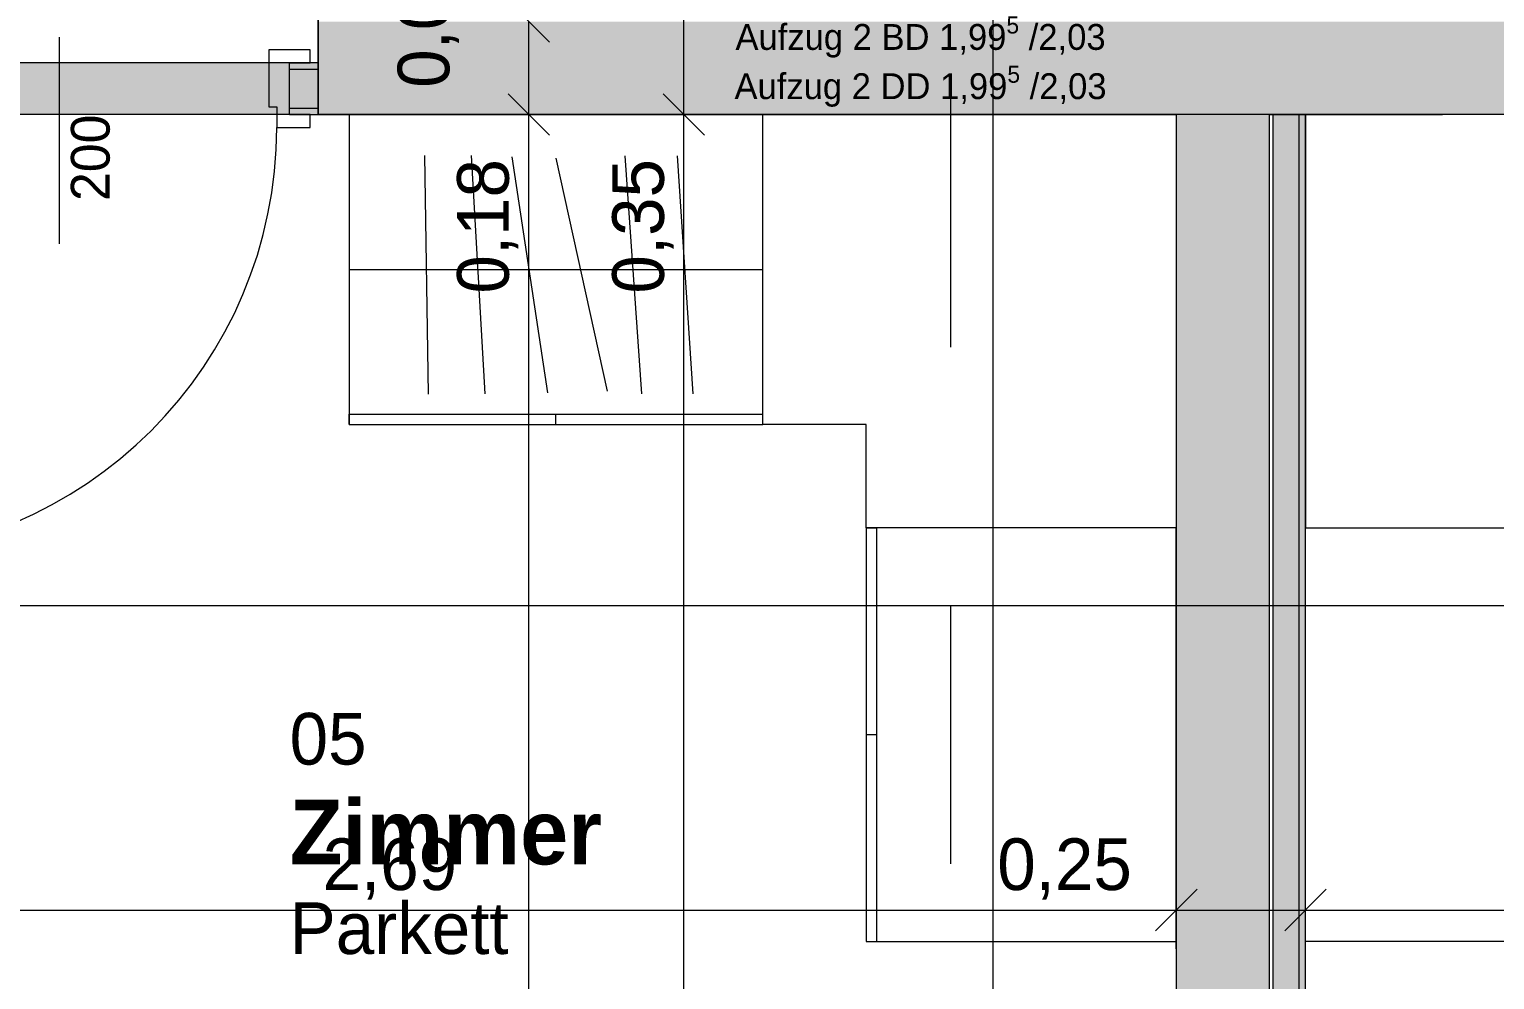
# Model space of a CAD drawing. Header units: metres. Extents: x -3 to 205, y -18 to 45.
# Drawn here: x 39.537 to 42.371, y -7.728 to -5.889 of the extents above; entities that cross this region are included whole.
import ezdxf

# ---------------------------------------------------------------- set-up
doc = ezdxf.new("R2010")
doc.units = ezdxf.units.M
doc.header["$MEASUREMENT"] = 0
doc.linetypes.add('Schnittlinie', pattern=[0.006, 0.003, -0.0015, 0, -0.0015])
doc.linetypes.add('Untersicht', pattern=[0.001, 0.0005, -0.0005])
for name, color, linetype in [('1._1.Stock  PP STG2_4_000 Achsraster', 7, 'Continuous'), ('1._1.Stock  PP STG2_4_120 Wand Innen tragend', 7, 'Continuous'), ('1._1.Stock  PP STG2_4_130 Wand Innen', 7, 'Continuous'), ('1._1.Stock  PP STG2_4_220 Bodenaufbau', 7, 'Continuous'), ('1._1.Stock  PP STG2_4_270 Deckendurchbruchsymbol', 7, 'Continuous'), ('1._1.Stock  PP STG2_4_510 Möblierung', 7, 'Continuous'), ('1._1.Stock  PP STG2_4_810 Raum', 7, 'Continuous'), ('1._1.Stock  PP STG2_4_851 Marker Schnitt', 7, 'Continuous'), ('1._1.Stock  PP STG2_4_950 Polierplan Bemaßung', 7, 'Continuous')]:
    doc.layers.add(name, color=color, linetype=linetype)
doc.styles.add('ERSTELLTER_STIL_2', font='')
doc.styles.add('ERSTELLTER_STIL_6', font='')
doc.styles.get('ERSTELLTER_STIL_2').set_extended_font_data('Eurostile')
doc.styles.get('ERSTELLTER_STIL_6').set_extended_font_data('Eurostile', bold=True)

msp = doc.modelspace()

# ---------------------------------------------------------------- hatches: boundary and pattern name
at = {"layer": '1._1.Stock  PP STG2_4_120 Wand Innen tragend', "linetype": 'Continuous', "lineweight": 13, "true_color": 0x3f7f02}
for points in [[(40.275, -5.8737), (40.095, -6.0537), (40.275, -6.0537)], [(40.095, -5.8737), (40.095, -6.0537), (40.275, -5.8737)], [(42.27, -5.8737), (40.275, -5.8737), (40.275, -6.0537), (42.27, -6.0537)], [(42.27, -6.0537), (42.45, -6.0537), (42.27, -5.8737)], [(42.27, -5.8737), (42.45, -6.0537), (42.45, -5.8737)], [(41.935, -10.7037), (41.935, -6.0537), (41.755, -6.0537), (41.755, -10.7037)]]:
    msp.add_hatch(color=76, dxfattribs=at).paths.add_polyline_path(points)
at = {"layer": '1._1.Stock  PP STG2_4_120 Wand Innen tragend', "linetype": 'Continuous', "lineweight": 13, "true_color": 0xffaa00}
msp.add_hatch(color=40, dxfattribs=at).paths.add_polyline_path([(41.9925, -10.7037), (41.9925, -6.0537), (41.9425, -6.0537), (41.9425, -10.7037)])
at = {"layer": '1._1.Stock  PP STG2_4_120 Wand Innen tragend', "linetype": 'Continuous', "lineweight": 13, "true_color": 0xfb02fe}
msp.add_hatch(color=6, dxfattribs=at).paths.add_polyline_path([(42.005, -10.7037), (42.005, -6.0537), (41.9925, -6.0537), (41.9925, -10.7037)])
at = {"layer": '1._1.Stock  PP STG2_4_130 Wand Innen', "linetype": 'Continuous', "lineweight": 0, "true_color": 0xffffff}
msp.add_hatch(color=7, dxfattribs=at).paths.add_polyline_path([(39.15, -6.0537), (40.04, -6.0537), (40.04, -5.9537), (39.15, -5.9537)])
at = {"layer": '1._1.Stock  PP STG2_4_130 Wand Innen', "linetype": 'Continuous', "lineweight": 13, "true_color": 0xfb02fe}
for points in [[(40.04, -5.9537), (40.04, -5.9662), (40.095, -5.9662), (40.095, -5.9537)], [(40.095, -6.0412), (40.04, -6.0412), (40.04, -6.0537), (40.095, -6.0537)]]:
    msp.add_hatch(color=6, dxfattribs=at).paths.add_polyline_path(points)
at = {"layer": '1._1.Stock  PP STG2_4_130 Wand Innen', "linetype": 'Continuous', "lineweight": 13, "true_color": 0xffaa00}
msp.add_hatch(color=40, dxfattribs=at).paths.add_polyline_path([(40.04, -6.0412), (40.095, -6.0412), (40.095, -5.9662), (40.04, -5.9662)])

# ---------------------------------------------------------------- linework, layer by layer
at = {"layer": '1._1.Stock  PP STG2_4_000 Achsraster', "color": 5, "linetype": 'Continuous', "lineweight": 0, "ltscale": 1000}
for p, q in [((41.4, 1.9963), (41.4, -16.0037)), ((30.9, -7.0037), (53.4, -7.0037))]:
    msp.add_line(p, q, dxfattribs=at)
at = {"layer": '1._1.Stock  PP STG2_4_120 Wand Innen tragend', "color": 7, "linetype": 'Continuous', "lineweight": 18, "ltscale": 1000}
msp.add_line((41.935, -10.7037), (41.935, -6.0537), dxfattribs=at)
at = {"layer": '1._1.Stock  PP STG2_4_120 Wand Innen tragend', "color": 7, "linetype": 'Continuous', "lineweight": 13, "ltscale": 1000}
for p, q in [((41.9425, -10.7037), (41.9425, -6.0537)), ((41.9925, -10.7037), (41.9925, -6.0537))]:
    msp.add_line(p, q, dxfattribs=at)
at = {"layer": '1._1.Stock  PP STG2_4_120 Wand Innen tragend', "color": 7, "linetype": 'Continuous', "lineweight": 18, "ltscale": 1000, "flags": 128}
for points in [[(40.095, -4.1037), (40.095, -6.0537)], [(40.095, -6.0537), (40.275, -6.0537)], [(40.275, -6.0537), (41.755, -6.0537)], [(41.755, -6.0537), (41.755, -10.7037)], [(41.935, -6.0537), (42.27, -6.0537)], [(42.45, -6.0537), (42.27, -6.0537)]]:
    msp.add_lwpolyline(points, dxfattribs=at)
at = {"layer": '1._1.Stock  PP STG2_4_120 Wand Innen tragend', "color": 7, "linetype": 'Continuous', "lineweight": 13, "ltscale": 1000, "flags": 128}
for points in [[(41.9425, -6.0537), (41.935, -6.0537)], [(41.9925, -6.0537), (41.9425, -6.0537)], [(42.005, -6.0537), (41.9925, -6.0537)], [(42.005, -10.7037), (42.005, -6.0537)]]:
    msp.add_lwpolyline(points, dxfattribs=at)
at = {"layer": '1._1.Stock  PP STG2_4_130 Wand Innen', "color": 7, "linetype": 'Continuous', "lineweight": 13, "ltscale": 1000}
for p, q in [((39.595, -6.3037), (39.595, -5.9037)), ((40, -5.9287), (40, -6.0387)), ((40.08, -5.9287), (40, -5.9287)), ((40.08, -5.9537), (40.08, -5.9287)), ((40.04, -6.0537), (40.04, -5.9537)), ((40.04, -5.9537), (40.08, -5.9537)), ((40, -6.0387), (40.015, -6.0387)), ((40.015, -6.0387), (40.015, -6.0787)), ((40.08, -6.0537), (40.04, -6.0537)), ((40.08, -6.0787), (40.08, -6.0537)), ((40.015, -6.0787), (40.08, -6.0787))]:
    msp.add_line(p, q, dxfattribs=at)
at = {"layer": '1._1.Stock  PP STG2_4_130 Wand Innen', "color": 8, "linetype": 'Schnittlinie', "lineweight": 13, "ltscale": 1000}
for p, q in [((40.04, -5.9537), (39.15, -5.9537)), ((40.04, -6.0537), (39.15, -6.0537))]:
    msp.add_line(p, q, dxfattribs=at)
at = {"layer": '1._1.Stock  PP STG2_4_130 Wand Innen', "color": 7, "linetype": 'Continuous', "lineweight": 18, "ltscale": 1000}
for p, q in [((40.04, -5.9662), (40.04, -5.9537)), ((40.04, -5.9662), (40.04, -5.9537)), ((40.04, -5.9662), (40.04, -5.9537)), ((40.095, -5.9662), (40.04, -5.9662)), ((40.04, -6.0412), (40.04, -5.9662)), ((40.04, -6.0412), (40.04, -5.9662)), ((40.04, -6.0412), (40.04, -5.9662)), ((40.04, -6.0412), (40.095, -6.0412)), ((40.04, -6.0537), (40.04, -6.0412)), ((40.04, -6.0537), (40.04, -6.0412)), ((40.04, -6.0537), (40.04, -6.0412))]:
    msp.add_line(p, q, dxfattribs=at)
at = {"layer": '1._1.Stock  PP STG2_4_130 Wand Innen', "color": 7, "linetype": 'Continuous', "lineweight": 18, "ltscale": 1000, "flags": 128}
for points in [[(40.095, -5.9537), (40.04, -5.9537)], [(40.095, -6.0537), (40.095, -5.9537)], [(40.04, -6.0537), (40.095, -6.0537)]]:
    msp.add_lwpolyline(points, dxfattribs=at)
at = {"layer": '1._1.Stock  PP STG2_4_130 Wand Innen', "color": 7, "linetype": 'Continuous', "lineweight": 13, "ltscale": 1000}
msp.add_arc((39.185, -6.0787), 0.83, 270, 0, dxfattribs=at)
at = {"layer": '1._1.Stock  PP STG2_4_220 Bodenaufbau', "color": 7, "linetype": 'Continuous', "lineweight": 13, "ltscale": 1000, "true_color": 0xf4f4f4, "flags": 128}
msp.add_lwpolyline([(32.7646, -1.6787), (32.7765, -11.2037), (41.755, -11.2037), (41.755, -10.7037), (44.605, -10.7037), (44.605, -9.8037), (50.9466, -9.8037), (50.9814, -1.6787), (45.045, -1.6787), (45.045, -4.1037), (42.435, -4.1037), (42.435, -6.0537), (40.095, -6.0537), (40.095, -4.1037), (37.525, -4.1037), (37.525, -1.6787)], close=True, dxfattribs=at)
at = {"layer": '1._1.Stock  PP STG2_4_510 Möblierung', "color": 8, "linetype": 'Continuous', "lineweight": 13, "ltscale": 1000, "true_color": 0x7e7f7f}
for p, q in [((40.3088, -6.5945), (40.3012, -6.1329)), ((40.4181, -6.5942), (40.3919, -6.1332)), ((40.5394, -6.592), (40.4707, -6.1354)), ((40.6545, -6.5892), (40.5555, -6.1382)), ((40.721, -6.594), (40.6891, -6.1334)), ((40.8202, -6.5941), (40.7899, -6.1333)), ((40.155, -6.3537), (40.955, -6.3537)), ((40.155, -6.6337), (40.955, -6.6337)), ((40.155, -6.6537), (40.155, -6.6337)), ((40.555, -6.6537), (40.555, -6.6337)), ((41.155, -6.8537), (41.175, -6.8537)), ((41.175, -6.8537), (41.175, -7.6537)), ((41.155, -7.2537), (41.175, -7.2537))]:
    msp.add_line(p, q, dxfattribs=at)
at = {"layer": '1._1.Stock  PP STG2_4_510 Möblierung', "color": 8, "linetype": 'Continuous', "lineweight": 13, "ltscale": 1000, "true_color": 0x7e7f7f, "flags": 128}
for points in [[(40.155, -6.6537), (40.955, -6.6537), (40.955, -6.0537), (40.155, -6.0537)], [(41.755, -6.8537), (41.155, -6.8537), (41.155, -6.6537), (40.955, -6.6537), (40.955, -6.0537), (41.755, -6.0537)], [(42.005, -6.8537), (42.605, -6.8537), (42.605, -6.6537), (42.805, -6.6537), (42.805, -6.0537), (42.005, -6.0537)], [(41.155, -6.8537), (41.155, -7.6537), (41.755, -7.6537), (41.755, -6.8537)], [(42.605, -6.8537), (42.605, -7.6537), (42.005, -7.6537), (42.005, -6.8537)]]:
    msp.add_lwpolyline(points, close=True, dxfattribs=at)
at = {"layer": '1._1.Stock  PP STG2_4_851 Marker Schnitt', "color": 7, "linetype": 'Untersicht', "lineweight": 13, "ltscale": 1000}
msp.add_line((41.3179, 1.9963), (41.3179, -9.1314), dxfattribs=at)
at = {"layer": '1._1.Stock  PP STG2_4_950 Polierplan Bemaßung', "color": 6, "linetype": 'Continuous', "lineweight": 13, "ltscale": 1000, "true_color": 0xfb02fe}
for p, q in [((40.8025, -6.0537), (40.8025, -5.7037)), ((40.7625, -6.0137), (40.8425, -6.0937)), ((40.8775, -6.0537), (40.7275, -6.0537)), ((40.8025, -11.2037), (40.8025, -6.0537)), ((41.755, -7.668), (41.755, -7.518)), ((42.005, -7.668), (42.005, -7.518)), ((41.795, -7.553), (41.715, -7.633)), ((42.045, -7.553), (41.965, -7.633)), ((39.065, -7.593), (41.755, -7.593)), ((41.755, -7.593), (42.005, -7.593)), ((42.005, -7.593), (44.605, -7.593))]:
    msp.add_line(p, q, dxfattribs=at)
at = {"layer": '1._1.Stock  PP STG2_4_950 Polierplan Bemaßung', "color": 76, "linetype": 'Continuous', "lineweight": 13, "ltscale": 1000, "true_color": 0x3f7f02}
for p, q in [((40.4625, -5.8337), (40.5425, -5.9137)), ((40.5025, -6.0537), (40.5025, -5.8737)), ((40.4625, -6.0137), (40.5425, -6.0937)), ((40.5775, -6.0537), (40.4275, -6.0537)), ((40.5025, -11.2037), (40.5025, -6.0537))]:
    msp.add_line(p, q, dxfattribs=at)

# ---------------------------------------------------------------- texts
at = {"layer": '1._1.Stock  PP STG2_4_130 Wand Innen', "color": 7, "linetype": 'Continuous', "lineweight": 13, "insert": (39.693, -6.0537), "char_height": 0.075, "attachment_point": 9, "rotation": 90, "style": 'ERSTELLTER_STIL_2'}
msp.add_mtext('\\A1;{\\pqr;\\pt0;\\fEurostile|b0|i0|c0|p0;\\W1.000000;200}', dxfattribs=at)
at = {"layer": '1._1.Stock  PP STG2_4_270 Deckendurchbruchsymbol', "color": 1, "linetype": 'Continuous', "lineweight": 0, "char_height": 0.05, "attachment_point": 8, "style": 'ERSTELLTER_STIL_2'}
for s, insert in [('\\A1;{\\pqc;\\pt0;\\fEurostile|b0|i0|c0|p0;\\W1.000000;Aufzug 2 BD 1,99\\fEurostile|b0|i0|c0|p0;\\W1.000000;\\A1{\\H.66x;\\S5^  ;}\\fEurostile|b0|i0|c0|p0;\\W1.000000; /2,03\\fEurostile|b0|i0|c0|p0;\\W1.000000;\\A1{\\H.66x;\\S^  ;}\\fEurostile|b0|i0|c0|p0;\\W1.000000;\\fEurostile|b0|i0|c0|p0;\\W1.000000;\\A1{\\H.66x;\\S^  ;}}', (41.2725, -5.9436)), ('\\A1;{\\pqc;\\pt0;\\fEurostile|b0|i0|c0|p0;\\W1.000000;Aufzug 2 DD 1,99\\fEurostile|b0|i0|c0|p0;\\W1.000000;\\A1{\\H.66x;\\S5^  ;}\\fEurostile|b0|i0|c0|p0;\\W1.000000; /2,03\\fEurostile|b0|i0|c0|p0;\\W1.000000;\\A1{\\H.66x;\\S^  ;}\\fEurostile|b0|i0|c0|p0;\\W1.000000;\\fEurostile|b0|i0|c0|p0;\\W1.000000;\\A1{\\H.66x;\\S^  ;}}', (41.2725, -6.0389))]:
    msp.add_mtext(s, dxfattribs=dict(at, insert=insert))
at = {"layer": '1._1.Stock  PP STG2_4_810 Raum', "color": 7, "linetype": 'Continuous', "lineweight": 13, "attachment_point": 1}
for s, insert, char_height, style in [('\\A1;{\\pql;\\pt0;\\fEurostile|b0|i0|c0|p0;\\W1.000000;05}', (40.04, -7.2116), 0.1, 'ERSTELLTER_STIL_2'), ('\\A1;{\\pql;\\pt0;\\fEurostile|b1|i0|c0|p0;\\W1.000000;Zimmer}', (40.04, -7.3798), 0.125, 'ERSTELLTER_STIL_6'), ('\\A1;{\\pql;\\pt0;\\fEurostile|b0|i0|c0|p0;\\W1.000000;Parkett}', (40.04, -7.5782), 0.1, 'ERSTELLTER_STIL_2')]:
    msp.add_mtext(s, dxfattribs=dict(at, insert=insert, char_height=char_height, style=style))
at = {"layer": '1._1.Stock  PP STG2_4_950 Polierplan Bemaßung', "color": 76, "linetype": 'Continuous', "lineweight": 13, "true_color": 0x3f7f02, "char_height": 0.1, "width": 0.306373, "attachment_point": 7, "rotation": 90, "style": 'ERSTELLTER_STIL_2'}
for s, insert in [('\\A1;{\\pql;\\fEurostile|b0|i0|c0|p0;\\W1.000000;0,05}', (40.3675, -6.0019)), ('\\A1;{\\pql;\\fEurostile|b0|i0|c0|p0;\\W1.000000;0,18}', (40.4825, -6.4001))]:
    msp.add_mtext(s, dxfattribs=dict(at, insert=insert))
at = {"layer": '1._1.Stock  PP STG2_4_950 Polierplan Bemaßung', "color": 6, "linetype": 'Continuous', "lineweight": 13, "true_color": 0xfb02fe, "insert": (40.7825, -6.4001), "char_height": 0.1, "width": 0.306373, "attachment_point": 7, "rotation": 90, "style": 'ERSTELLTER_STIL_2'}
msp.add_mtext('\\A1;{\\pql;\\fEurostile|b0|i0|c0|p0;\\W1.000000;0,35}', dxfattribs=at)
at = {"layer": '1._1.Stock  PP STG2_4_950 Polierplan Bemaßung', "color": 6, "linetype": 'Continuous', "lineweight": 13, "true_color": 0xfb02fe, "char_height": 0.1, "width": 0.306373, "attachment_point": 7, "style": 'ERSTELLTER_STIL_2'}
for s, insert in [('\\A1;{\\pql;\\fEurostile|b0|i0|c0|p0;\\W1.000000;2,69}', (40.1037, -7.573)), ('\\A1;{\\pql;\\fEurostile|b0|i0|c0|p0;\\W1.000000;0,25}', (41.4087, -7.573))]:
    msp.add_mtext(s, dxfattribs=dict(at, insert=insert))

doc.saveas('drawing.dxf')
